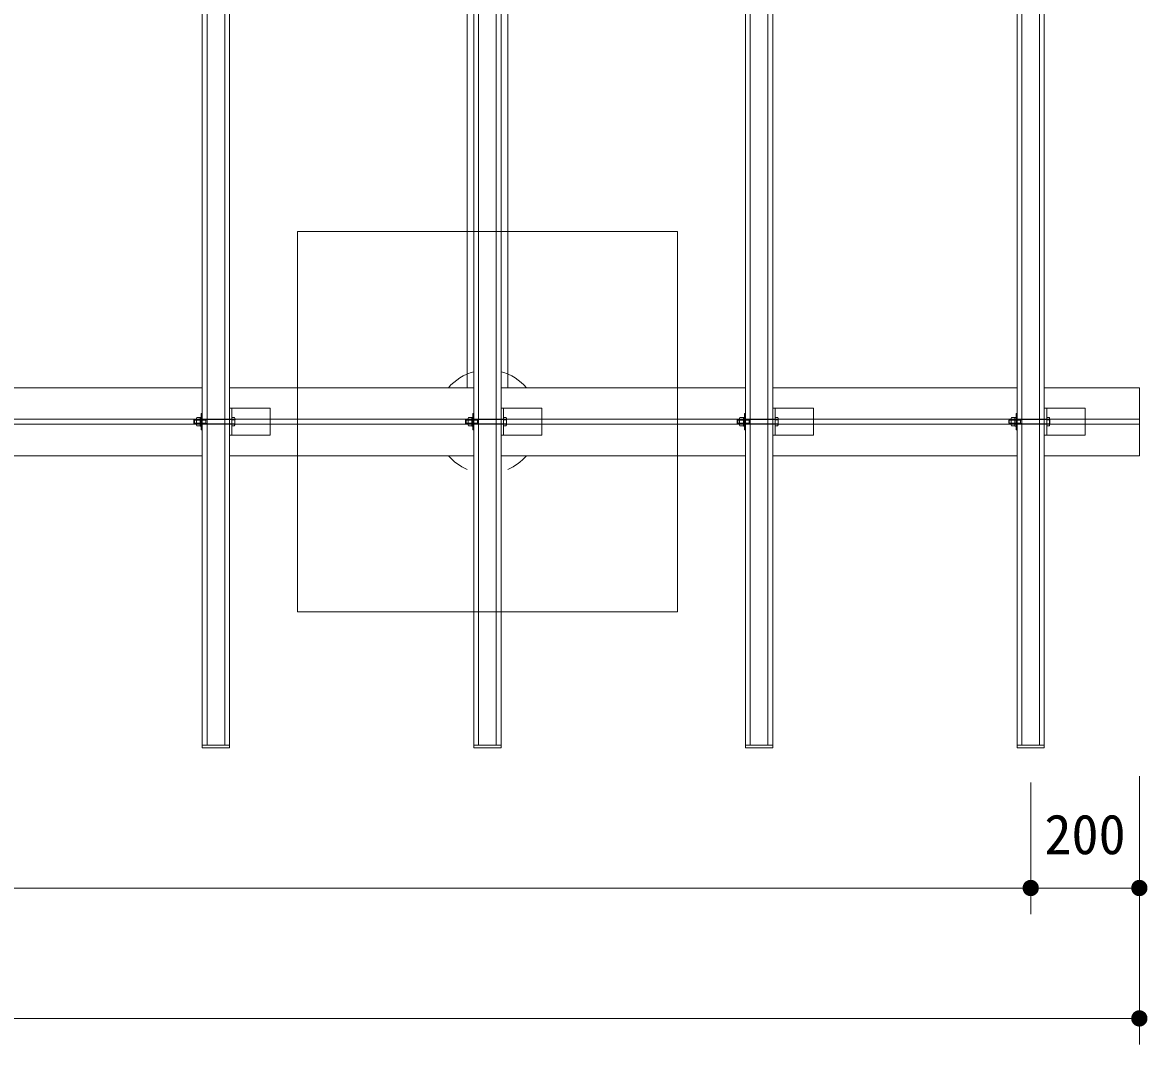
# Model space of a CAD drawing. Units: millimetres at full size, sheet at 1:40; details may follow other scales. Extents: x -800 to 17600, y -600 to 12480.
# Drawn here: x 5751 to 7822, y 6393 to 8274 of the extents above; entities that cross this region are included whole.
import ezdxf
from ezdxf.enums import TextEntityAlignment as Align

# ---------------------------------------------------------------- set-up
doc = ezdxf.new("R2010")
doc.units = ezdxf.units.MM
doc.header["$LTSCALE"] = 40
doc.layers.add('D-STR', color=1, linetype='Continuous', lineweight=13)
doc.layers.add('D-STR-DIM', color=7, linetype='Continuous', lineweight=13)
doc.styles.add('ＭＳ ゴシック', font='')
doc.styles.get('ＭＳ ゴシック').set_extended_font_data('MS Gothic')

# ---------------------------------------------------------------- blocks, each defined once
blk = doc.blocks.new('filled_dot')
at = {"color": 0, "linetype": 'Continuous', "lineweight": -2, "const_width": 1.25}
blk.add_lwpolyline([(-0.625, 0, 1), (0.625, 0, 1)], format="xyb", close=True, dxfattribs=at)

msp = doc.modelspace()

# ---------------------------------------------------------------- linework, layer by layer
at = {"layer": 'D-STR'}
for p, q in [((6569.4, 9976.31), (6569.4, 7601.31)), ((6644.4, 9976.31), (6644.4, 7601.31)), ((6081.9, 7601.31), (5631.9, 7601.31)), ((6581.9, 7601.31), (6131.9, 7601.31)), ((7081.9, 7601.31), (6631.9, 7601.31)), ((7581.9, 7601.31), (7131.9, 7601.31)), ((7631.9, 7601.31), (7806.9, 7601.31)), ((7806.9, 7601.31), (7806.9, 7476.31)), ((6131.9, 7563.81), (6136.4, 7563.81)), ((6131.9, 7563.81), (6206.9, 7563.81)), ((6131.9, 7513.81), (6131.9, 7563.81)), ((6136.4, 7563.81), (6136.4, 7513.81)), ((6206.9, 7563.81), (6206.9, 7513.81)), ((6631.9, 7563.81), (6636.4, 7563.81)), ((6631.9, 7513.81), (6631.9, 7563.81)), ((6631.9, 7563.81), (6706.9, 7563.81)), ((6636.4, 7563.81), (6636.4, 7513.81)), ((6706.9, 7563.81), (6706.9, 7513.81)), ((7131.9, 7563.81), (7136.4, 7563.81)), ((7131.9, 7563.81), (7206.9, 7563.81)), ((7131.9, 7513.81), (7131.9, 7563.81)), ((7136.4, 7563.81), (7136.4, 7513.81)), ((7206.9, 7563.81), (7206.9, 7513.81)), ((7631.9, 7563.81), (7636.4, 7563.81)), ((7631.9, 7563.81), (7706.9, 7563.81)), ((7631.9, 7513.81), (7631.9, 7563.81)), ((7636.4, 7563.81), (7636.4, 7513.81)), ((7706.9, 7563.81), (7706.9, 7513.81)), ((1406.9, 7543.31), (7806.9, 7543.31)), ((6066.4, 7541.73), (6088.4, 7541.73)), ((6067.48, 7534.81), (6067.48, 7542.81)), ((6071.1, 7545.31), (6071.68, 7546.32)), ((6071.1, 7532.31), (6071.1, 7545.31)), ((6071.68, 7546.32), (6077.32, 7546.32)), ((6077.32, 7542.56), (6071.68, 7542.56)), ((6077.32, 7546.32), (6077.9, 7545.31)), ((6077.9, 7546.81), (6079.9, 7546.81)), ((6077.9, 7530.81), (6077.9, 7546.81)), ((6077.9, 7545.31), (6077.9, 7532.31)), ((6079.9, 7553.81), (6081.9, 7553.81)), ((6079.9, 7523.81), (6079.9, 7553.81)), ((6079.9, 7546.81), (6079.9, 7530.81)), ((6081.9, 7553.81), (6081.9, 7523.81)), ((6088.4, 7534.81), (6088.4, 7542.81)), ((6088.4, 7541.73), (6092.15, 7542.81)), ((6136.4, 7542.56), (6141.21, 7542.56)), ((6566.4, 7541.73), (6588.4, 7541.73)), ((6567.48, 7534.81), (6567.48, 7542.81)), ((6571.1, 7545.31), (6571.68, 7546.32)), ((6571.1, 7532.31), (6571.1, 7545.31)), ((6571.68, 7546.32), (6577.32, 7546.32)), ((6577.32, 7542.56), (6571.68, 7542.56)), ((6577.32, 7546.32), (6577.9, 7545.31)), ((6577.9, 7546.81), (6579.9, 7546.81)), ((6577.9, 7530.81), (6577.9, 7546.81)), ((6577.9, 7545.31), (6577.9, 7532.31)), ((6579.9, 7553.81), (6581.9, 7553.81)), ((6579.9, 7523.81), (6579.9, 7553.81)), ((6579.9, 7546.81), (6579.9, 7530.81)), ((6581.9, 7553.81), (6581.9, 7523.81)), ((6588.4, 7534.81), (6588.4, 7542.81)), ((6588.4, 7541.73), (6592.15, 7542.81)), ((6636.4, 7542.56), (6641.21, 7542.56)), ((7066.4, 7541.73), (7088.4, 7541.73)), ((7067.48, 7534.81), (7067.48, 7542.81)), ((7071.1, 7545.31), (7071.68, 7546.32)), ((7071.1, 7532.31), (7071.1, 7545.31)), ((7071.68, 7546.32), (7077.32, 7546.32)), ((7077.32, 7542.56), (7071.68, 7542.56)), ((7077.32, 7546.32), (7077.9, 7545.31)), ((7077.9, 7546.81), (7079.9, 7546.81)), ((7077.9, 7530.81), (7077.9, 7546.81)), ((7077.9, 7545.31), (7077.9, 7532.31)), ((7079.9, 7553.81), (7081.9, 7553.81)), ((7079.9, 7523.81), (7079.9, 7553.81)), ((7079.9, 7546.81), (7079.9, 7530.81)), ((7081.9, 7553.81), (7081.9, 7523.81)), ((7088.4, 7534.81), (7088.4, 7542.81)), ((7088.4, 7541.73), (7092.15, 7542.81)), ((7136.4, 7542.56), (7141.21, 7542.56)), ((7566.4, 7541.73), (7588.4, 7541.73)), ((7567.48, 7534.81), (7567.48, 7542.81)), ((7571.1, 7545.31), (7571.68, 7546.32)), ((7571.1, 7532.31), (7571.1, 7545.31)), ((7571.68, 7546.32), (7577.32, 7546.32)), ((7577.32, 7542.56), (7571.68, 7542.56)), ((7577.32, 7546.32), (7577.9, 7545.31)), ((7577.9, 7546.81), (7579.9, 7546.81)), ((7577.9, 7530.81), (7577.9, 7546.81)), ((7577.9, 7545.31), (7577.9, 7532.31)), ((7579.9, 7553.81), (7581.9, 7553.81)), ((7579.9, 7523.81), (7579.9, 7553.81)), ((7579.9, 7546.81), (7579.9, 7530.81)), ((7581.9, 7553.81), (7581.9, 7523.81)), ((7588.4, 7534.81), (7588.4, 7542.81)), ((7588.4, 7541.73), (7592.15, 7542.81)), ((7636.4, 7542.56), (7641.21, 7542.56)), ((7806.9, 7543.31), (7806.9, 7534.31)), ((7806.9, 7534.31), (1406.9, 7534.31)), ((6066.4, 7535.89), (6088.4, 7535.89)), ((6071.68, 7531.3), (6071.1, 7532.31)), ((6071.68, 7535.06), (6077.32, 7535.06)), ((6077.32, 7531.3), (6071.68, 7531.3)), ((6077.9, 7532.31), (6077.32, 7531.3)), ((6079.9, 7530.81), (6077.9, 7530.81)), ((6081.9, 7523.81), (6079.9, 7523.81)), ((6088.4, 7535.89), (6092.15, 7534.81)), ((6141.21, 7535.06), (6136.4, 7535.06)), ((6566.4, 7535.89), (6588.4, 7535.89)), ((6571.68, 7531.3), (6571.1, 7532.31)), ((6571.68, 7535.06), (6577.32, 7535.06)), ((6577.32, 7531.3), (6571.68, 7531.3)), ((6577.9, 7532.31), (6577.32, 7531.3)), ((6579.9, 7530.81), (6577.9, 7530.81)), ((6581.9, 7523.81), (6579.9, 7523.81)), ((6588.4, 7535.89), (6592.15, 7534.81)), ((6641.21, 7535.06), (6636.4, 7535.06)), ((7066.4, 7535.89), (7088.4, 7535.89)), ((7071.68, 7531.3), (7071.1, 7532.31)), ((7071.68, 7535.06), (7077.32, 7535.06)), ((7077.32, 7531.3), (7071.68, 7531.3)), ((7077.9, 7532.31), (7077.32, 7531.3)), ((7079.9, 7530.81), (7077.9, 7530.81)), ((7081.9, 7523.81), (7079.9, 7523.81)), ((7088.4, 7535.89), (7092.15, 7534.81)), ((7141.21, 7535.06), (7136.4, 7535.06)), ((7566.4, 7535.89), (7588.4, 7535.89)), ((7571.68, 7531.3), (7571.1, 7532.31)), ((7571.68, 7535.06), (7577.32, 7535.06)), ((7577.32, 7531.3), (7571.68, 7531.3)), ((7577.9, 7532.31), (7577.32, 7531.3)), ((7579.9, 7530.81), (7577.9, 7530.81)), ((7581.9, 7523.81), (7579.9, 7523.81)), ((7588.4, 7535.89), (7592.15, 7534.81)), ((7641.21, 7535.06), (7636.4, 7535.06)), ((6136.4, 7513.81), (6131.9, 7513.81)), ((6206.9, 7513.81), (6131.9, 7513.81)), ((6636.4, 7513.81), (6631.9, 7513.81)), ((6706.9, 7513.81), (6631.9, 7513.81)), ((7136.4, 7513.81), (7131.9, 7513.81)), ((7206.9, 7513.81), (7131.9, 7513.81)), ((7636.4, 7513.81), (7631.9, 7513.81)), ((7706.9, 7513.81), (7631.9, 7513.81)), ((6081.9, 7476.31), (5631.9, 7476.31)), ((6581.9, 7476.31), (6131.9, 7476.31)), ((7081.9, 7476.31), (6631.9, 7476.31)), ((7581.9, 7476.31), (7131.9, 7476.31)), ((7806.9, 7476.31), (7631.9, 7476.31))]:
    msp.add_line(p, q, dxfattribs=at)
for points in [[(6081.9, 10638.81), (6131.9, 10638.81), (6131.9, 6938.81), (6081.9, 6938.81)], [(6090.65, 10633.81), (6123.15, 10633.81), (6123.15, 6943.81), (6090.65, 6943.81)], [(6581.9, 10638.81), (6631.9, 10638.81), (6631.9, 6938.81), (6581.9, 6938.81)], [(6590.65, 10633.81), (6623.15, 10633.81), (6623.15, 6943.81), (6590.65, 6943.81)], [(7081.9, 10638.81), (7131.9, 10638.81), (7131.9, 6938.81), (7081.9, 6938.81)], [(7090.65, 10633.81), (7123.15, 10633.81), (7123.15, 6943.81), (7090.65, 6943.81)], [(7581.9, 10638.81), (7631.9, 10638.81), (7631.9, 6938.81), (7581.9, 6938.81)], [(7590.65, 10633.81), (7623.15, 10633.81), (7623.15, 6943.81), (7590.65, 6943.81)], [(6256.9, 7888.81), (6956.9, 7888.81), (6956.9, 7188.81), (6256.9, 7188.81)], [(6136.4, 7531.3), (6141.21, 7531.3), (6141.79, 7532.31), (6141.79, 7545.31), (6141.21, 7546.32), (6136.4, 7546.32)], [(6636.4, 7531.3), (6641.21, 7531.3), (6641.79, 7532.31), (6641.79, 7545.31), (6641.21, 7546.32), (6636.4, 7546.32)], [(7136.4, 7531.3), (7141.21, 7531.3), (7141.79, 7532.31), (7141.79, 7545.31), (7141.21, 7546.32), (7136.4, 7546.32)], [(7636.4, 7531.3), (7641.21, 7531.3), (7641.79, 7532.31), (7641.79, 7545.31), (7641.21, 7546.32), (7636.4, 7546.32)], [(6081.9, 6943.81), (6131.9, 6943.81), (6131.9, 6938.81), (6081.9, 6938.81)], [(6581.9, 6943.81), (6631.9, 6943.81), (6631.9, 6938.81), (6581.9, 6938.81)], [(7081.9, 6943.81), (7131.9, 6943.81), (7131.9, 6938.81), (7081.9, 6938.81)], [(7581.9, 6943.81), (7631.9, 6943.81), (7631.9, 6938.81), (7581.9, 6938.81)]]:
    msp.add_lwpolyline(points, close=True, dxfattribs=at)
for points in [[(6136.4, 7534.81), (6067.48, 7534.81), (6066.4, 7535.89), (6066.4, 7541.73), (6067.48, 7542.81), (6136.4, 7542.81)], [(6636.4, 7534.81), (6567.48, 7534.81), (6566.4, 7535.89), (6566.4, 7541.73), (6567.48, 7542.81), (6636.4, 7542.81)], [(7136.4, 7534.81), (7067.48, 7534.81), (7066.4, 7535.89), (7066.4, 7541.73), (7067.48, 7542.81), (7136.4, 7542.81)], [(7636.4, 7534.81), (7567.48, 7534.81), (7566.4, 7535.89), (7566.4, 7541.73), (7567.48, 7542.81), (7636.4, 7542.81)]]:
    msp.add_lwpolyline(points, dxfattribs=at)
for start, end in [(105.20016, 139.04396), (40.95604, 74.79984), (220.95604, 246.84076), (293.15924, 319.04396)]:
    msp.add_arc((6606.9, 7538.81), 95.35, start, end, dxfattribs=at)
for points in [[(6141.21, 7531.3), (6141.24, 7531.46), (6141.35, 7531.94), (6141.39, 7532.09), (6141.42, 7532.25), (6141.52, 7532.73), (6141.55, 7532.88), (6141.58, 7533.04), (6141.67, 7533.52), (6141.7, 7533.68), (6141.72, 7533.84), (6141.78, 7534.31), (6141.8, 7534.47), (6141.82, 7534.7), (6141.86, 7535.37), (6141.86, 7535.6), (6141.87, 7535.82), (6141.87, 7536.5), (6141.87, 7536.73), (6141.87, 7536.96), (6141.85, 7537.64), (6141.85, 7537.86), (6141.84, 7538.09), (6141.84, 7538.77), (6141.84, 7539), (6141.85, 7539.27), (6141.88, 7540.09), (6141.9, 7540.36), (6141.92, 7540.64), (6141.99, 7541.45), (6142.02, 7541.72), (6142.05, 7542), (6142.15, 7542.81), (6142.18, 7543.08), (6142.22, 7543.35), (6142.33, 7544.17), (6142.36, 7544.44)], [(6641.21, 7531.3), (6641.24, 7531.46), (6641.35, 7531.94), (6641.39, 7532.09), (6641.42, 7532.25), (6641.52, 7532.73), (6641.55, 7532.88), (6641.58, 7533.04), (6641.67, 7533.52), (6641.7, 7533.68), (6641.72, 7533.84), (6641.78, 7534.31), (6641.8, 7534.47), (6641.82, 7534.7), (6641.86, 7535.37), (6641.86, 7535.6), (6641.87, 7535.82), (6641.87, 7536.5), (6641.87, 7536.73), (6641.87, 7536.96), (6641.85, 7537.64), (6641.85, 7537.86), (6641.84, 7538.09), (6641.84, 7538.77), (6641.84, 7539), (6641.85, 7539.27), (6641.88, 7540.09), (6641.9, 7540.36), (6641.92, 7540.64), (6641.99, 7541.45), (6642.02, 7541.72), (6642.05, 7542), (6642.15, 7542.81), (6642.18, 7543.08), (6642.22, 7543.35), (6642.33, 7544.17), (6642.36, 7544.44)], [(7141.21, 7531.3), (7141.24, 7531.46), (7141.35, 7531.94), (7141.39, 7532.09), (7141.42, 7532.25), (7141.52, 7532.73), (7141.55, 7532.88), (7141.58, 7533.04), (7141.67, 7533.52), (7141.7, 7533.68), (7141.72, 7533.84), (7141.78, 7534.31), (7141.8, 7534.47), (7141.82, 7534.7), (7141.86, 7535.37), (7141.86, 7535.6), (7141.87, 7535.82), (7141.87, 7536.5), (7141.87, 7536.73), (7141.87, 7536.96), (7141.85, 7537.64), (7141.85, 7537.86), (7141.84, 7538.09), (7141.84, 7538.77), (7141.84, 7539), (7141.85, 7539.27), (7141.88, 7540.09), (7141.9, 7540.36), (7141.92, 7540.64), (7141.99, 7541.45), (7142.02, 7541.72), (7142.05, 7542), (7142.15, 7542.81), (7142.18, 7543.08), (7142.22, 7543.35), (7142.33, 7544.17), (7142.36, 7544.44)], [(7641.21, 7531.3), (7641.24, 7531.46), (7641.35, 7531.94), (7641.39, 7532.09), (7641.42, 7532.25), (7641.52, 7532.73), (7641.55, 7532.88), (7641.58, 7533.04), (7641.67, 7533.52), (7641.7, 7533.68), (7641.72, 7533.84), (7641.78, 7534.31), (7641.8, 7534.47), (7641.82, 7534.7), (7641.86, 7535.37), (7641.86, 7535.6), (7641.87, 7535.82), (7641.87, 7536.5), (7641.87, 7536.73), (7641.87, 7536.96), (7641.85, 7537.64), (7641.85, 7537.86), (7641.84, 7538.09), (7641.84, 7538.77), (7641.84, 7539), (7641.85, 7539.27), (7641.88, 7540.09), (7641.9, 7540.36), (7641.92, 7540.64), (7641.99, 7541.45), (7642.02, 7541.72), (7642.05, 7542), (7642.15, 7542.81), (7642.18, 7543.08), (7642.22, 7543.35), (7642.33, 7544.17), (7642.36, 7544.44)]]:
    msp.add_open_spline(points, degree=3, knots=[0, 0, 0, 0, 1, 1, 1, 2, 2, 2, 3, 3, 3, 4, 4, 4, 5, 5, 5, 6, 6, 6, 7, 7, 7, 8, 8, 8, 9, 9, 9, 10, 10, 10, 11, 11, 11, 12, 12, 12, 12], dxfattribs=at)
at = {"layer": 'D-STR-DIM'}
for p, q in [((7806.9, 6886.51), (7806.9, 6632.72)), ((7606.9, 6874.81), (7606.9, 6632.72)), ((7606.9, 6874.81), (7606.9, 6632.72)), ((7806.9, 6874.81), (7806.9, 6392.72)), ((7606.9, 6680.72), (1606.9, 6680.72)), ((7606.9, 6680.72), (7806.9, 6680.72)), ((7806.9, 6440.72), (1406.9, 6440.72))]:
    msp.add_line(p, q, dxfattribs=at)

# ---------------------------------------------------------------- block references
at = {"layer": 'D-STR-DIM', "xscale": 12, "yscale": 12, "rotation": 180}
for p in [(7606.9, 6680.72), (7806.9, 6680.72), (7806.9, 6440.72)]:
    msp.add_blockref('filled_dot', p, dxfattribs=at)
at = {"layer": 'D-STR-DIM', "xscale": 12, "yscale": 12}
msp.add_blockref('filled_dot', (7606.9, 6680.72), dxfattribs=at)

# ---------------------------------------------------------------- texts
at = {"layer": 'D-STR-DIM', "style": 'ＭＳ ゴシック'}
msp.add_text('200', height=73.31, dxfattribs=at).set_placement((7706.9, 6816.23), align=Align.TOP_CENTER)

doc.saveas('drawing.dxf')
